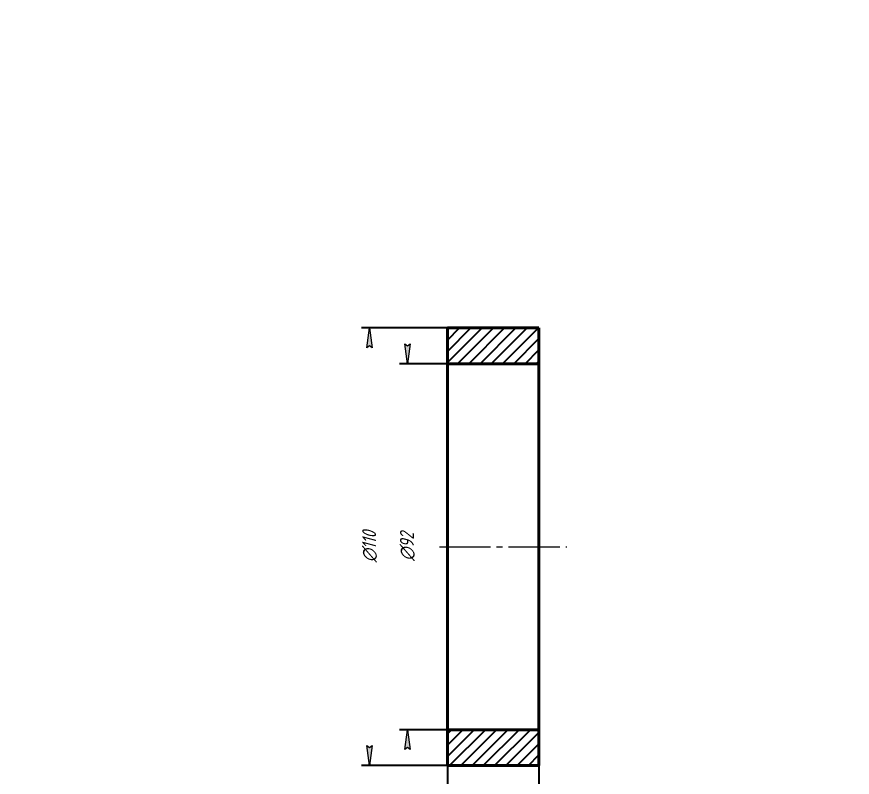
# Model space of a CAD drawing. Header units: millimetres. Extents: x 0 to 210, y 0 to 297.
# Drawn here: x 0 to 210, y 105.8 to 297 of the extents above; entities that cross this region are included whole.
import ezdxf

# ---------------------------------------------------------------- set-up
doc = ezdxf.new("R2010")
doc.units = ezdxf.units.MM
for name, pattern in [('K5LT_AXLED', [17.375, 12.875, -1.5, 1.5, -1.5]), ('K5LT_BASIC', [0]), ('K5LT_THIN', [0])]:
    doc.linetypes.add(name, pattern=pattern)
doc.layers.add('Системный слой', color=7, linetype='Continuous')
doc.styles.add('KDIMTEXTSTYLE', font='GOST_AU.SHX', dxfattribs={"width": 0.96, "oblique": 15, "height": 5})
doc.dimstyles.new('KDIMSTYLE (1.00)', dxfattribs={"dimtxt": 5, "dimasz": 1, "dimexe": 2, "dimexo": 0.0625, "dimgap": 1, "dimtad": 1, "dimtxsty": 'KDIMTEXTSTYLE', "dimsah": 1, "dimcen": 0.09, "dimdle": 1, "dimadec": 0, "dimazin": 0, "dimtfac": 0.667, "dimtmove": 0, "dimatfit": 3, "dimfxl": 1, "dimtvp": 1, "dimtolj": 1, "dimtzin": 0, "dimarcsym": 0})

# ---------------------------------------------------------------- blocks, each defined once
blk = doc.blocks.new('KDIMARROW_01')
at = {"layer": 'Системный слой'}
blk.add_hatch(color=0, dxfattribs=at).paths.add_polyline_path([(0, 0), (-5, 0.66), (-4.5, 0), (-5, -0.66)])
at = {"layer": 'Системный слой', "color": 0, "linetype": 'K5LT_THIN', "lineweight": 18}
for p, q in [((-4.5, 0), (-5, 0.66)), ((-5, 0.66), (0, 0)), ((0, 0), (-5, -0.66)), ((-5, -0.66), (-4.5, 0)), ((0, 0), (-1, 0))]:
    blk.add_line(p, q, dxfattribs=at)

msp = doc.modelspace()

# ---------------------------------------------------------------- hatches: boundary and pattern name
at = {"layer": 'Системный слой'}
h = msp.add_hatch(dxfattribs=at)
h.set_pattern_fill('', angle=45, style=0, pattern_type=0)
h.set_pattern_definition([(45, (0, 0), (-1.414214, 1.414214), [])])
h.paths.add_polyline_path([(108.231, 218.784), (108.231, 209.784), (131.231, 209.784), (131.231, 218.784)])
h.paths.add_polyline_path([(108.231, 117.784), (108.231, 108.784), (131.231, 108.784), (131.231, 117.784)])

# ---------------------------------------------------------------- linework, layer by layer
at = {"layer": 'Системный слой', "color": 150, "linetype": 'K5LT_BASIC', "lineweight": 40, "true_color": 0x0080ff}
for p, q in [((108.231, 218.784), (131.231, 218.784)), ((108.231, 218.784), (108.231, 209.784)), ((131.231, 218.784), (131.231, 209.784)), ((108.231, 117.784), (108.231, 209.784)), ((108.231, 209.784), (131.231, 209.784)), ((131.231, 117.784), (131.231, 209.784)), ((108.231, 117.784), (108.231, 108.784)), ((108.231, 117.784), (131.231, 117.784)), ((131.231, 117.784), (131.231, 108.784)), ((108.231, 108.784), (131.231, 108.784))]:
    msp.add_line(p, q, dxfattribs=at)
at = {"layer": 'Системный слой', "color": 30, "linetype": 'K5LT_AXLED', "lineweight": 18, "true_color": 0xff8000}
msp.add_line((106.231, 163.784), (138.231, 163.784), dxfattribs=at)

# ---------------------------------------------------------------- dimensions: what is measured, and where the dimension line sits
at = {"layer": 'Системный слой', "color": 7}
for base, p1, p2, location in [((88.692, 218.784), (108.231, 108.784), (108.231, 218.784), (88.692, 163.784)), ((98.183, 117.784), (108.231, 209.784), (108.231, 117.784), (98.183, 163.784))]:
    msp.add_linear_dim(base=base, p1=p1, p2=p2, angle=90, location=location, dimstyle='KDIMSTYLE (1.00)', override={"dimexo": 0, "dimpost": '\\H3.5;\\W0.965;\\Q15;∅<>', "dimblk1": 'KDIMARROW_01', "dimblk2": 'KDIMARROW_01', "dimse1": 0, "dimse2": 0, "dimclrt": 7, "dimtolj": 1}, dxfattribs=at).render()
msp.add_linear_dim(base=(108.231, 97.497), p1=(131.231, 108.784), p2=(108.231, 108.784), location=(119.731, 97.497), dimstyle='KDIMSTYLE (1.00)', override={"dimexo": 0, "dimpost": '\\H3.5;\\W0.965;\\Q15;<>', "dimblk1": 'KDIMARROW_01', "dimblk2": 'KDIMARROW_01', "dimse1": 0, "dimse2": 0, "dimclrt": 7, "dimtolj": 1}, dxfattribs=at).render()

doc.saveas('drawing.dxf')
